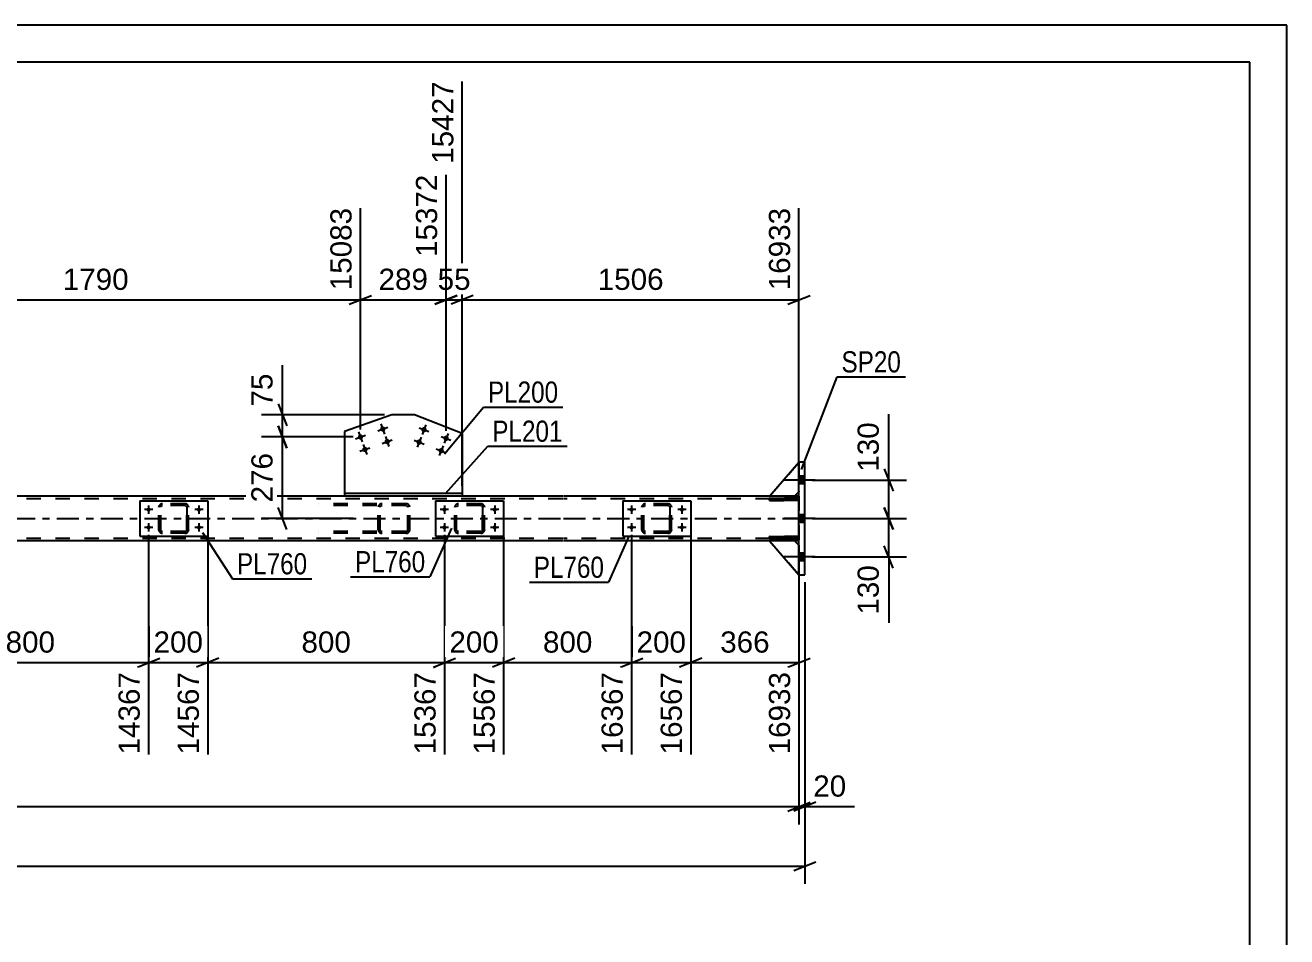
# Model space of a CAD drawing. Header units: millimetres. Extents: x -132 to 709, y -396 to 198.
# Drawn here: x 538.6 to 709.2, y 74.5 to 197.7 of the extents above; entities that cross this region are included whole.
import ezdxf

# ---------------------------------------------------------------- set-up
doc = ezdxf.new("R2010")
doc.units = ezdxf.units.MM
doc.linetypes.add('DXK_LINE_DOT2', pattern=[3.9198, 1.9599, -1.9599])
doc.linetypes.add('DXK_LINE_DOT3', pattern=[5.9187, 2.979, -0.9799, 0.9799, -0.9799])
doc.styles.add('Arial', font='arial.ttf', dxfattribs={"height": 0.2})
doc.styles.add('Arial Narrow', font='ARIALN.TTF', dxfattribs={"height": 0.2})

# ---------------------------------------------------------------- blocks, each defined once
blk = doc.blocks.new('Unknown-203774460-1113')
at = {"color": 5, "linetype": 'Continuous'}
for p, q in [((709.17, 197.74), (-131.83, 197.74)), ((709.17, -396.26), (709.17, 197.74)), ((704.17, 192.74), (-126.83, 192.74)), ((704.17, -391.26), (704.17, 192.74))]:
    blk.add_line(p, q, dxfattribs=at)
blk = doc.blocks.new('Part-203774460-2973 - 2967')
at = {"color": 2, "linetype": 'Continuous'}
for p, q in [((639.22, 128.29), (639.22, 128.61)), ((639.22, 128.61), (643.22, 128.61)), ((643.22, 128.29), (639.22, 128.29)), ((643.22, 128.61), (643.22, 128.29))]:
    blk.add_line(p, q, dxfattribs=at)
at = {"color": 7, "linetype": 'DXK_LINE_DOT2'}
blk.add_line((642.62, 128.29), (642.62, 128.61), dxfattribs=at)
blk = doc.blocks.new('Part-203774460-2969 - 2967')
at = {"color": 2, "linetype": 'Continuous'}
for p, q in [((642.62, 128.05), (639.22, 128.05)), ((639.22, 128.05), (643.22, 123.45)), ((643.22, 127.45), (642.62, 128.05))]:
    blk.add_line(p, q, dxfattribs=at)
at = {"color": 7, "linetype": 'DXK_LINE_DOT2'}
blk.add_line((643.22, 127.45), (643.22, 123.45), dxfattribs=at)
blk = doc.blocks.new('Part-203774460-2970 - 2967')
at = {"color": 7, "linetype": 'DXK_LINE_DOT2'}
for p, q in [((642.62, 128.05), (639.22, 128.05)), ((639.22, 128.05), (643.22, 123.45)), ((643.22, 127.45), (642.62, 128.05)), ((643.22, 123.45), (643.22, 127.45))]:
    blk.add_line(p, q, dxfattribs=at)
blk = doc.blocks.new('Part-203774460-2971 - 2967')
at = {"color": 2, "linetype": 'Continuous'}
for p, q in [((639.22, 134.05), (643.22, 138.65)), ((642.62, 134.05), (639.22, 134.05)), ((643.22, 134.65), (642.62, 134.05))]:
    blk.add_line(p, q, dxfattribs=at)
at = {"color": 7, "linetype": 'DXK_LINE_DOT2'}
blk.add_line((643.22, 134.65), (643.22, 138.65), dxfattribs=at)
blk = doc.blocks.new('Part-203774460-2972 - 2967')
at = {"color": 7, "linetype": 'DXK_LINE_DOT2'}
for p, q in [((639.22, 134.05), (643.22, 138.65)), ((643.22, 138.65), (643.22, 134.65)), ((642.62, 134.05), (639.22, 134.05)), ((643.22, 134.65), (642.62, 134.05))]:
    blk.add_line(p, q, dxfattribs=at)
blk = doc.blocks.new('Part-203774460-2974 - 2967')
at = {"color": 2, "linetype": 'Continuous'}
for p, q in [((639.22, 133.49), (639.22, 133.81)), ((639.22, 133.81), (643.22, 133.81)), ((643.22, 133.49), (639.22, 133.49)), ((643.22, 133.81), (643.22, 133.49))]:
    blk.add_line(p, q, dxfattribs=at)
at = {"color": 7, "linetype": 'DXK_LINE_DOT2'}
blk.add_line((642.62, 133.49), (642.62, 133.81), dxfattribs=at)
blk = doc.blocks.new('Bolt-203774460-3126 - 2967')
at = {"linetype": 'Continuous'}
for points in [[(644.02, 135.73), (644.02, 136.77), (643.22, 136.77), (643.22, 135.73)], [(644.02, 135.73), (644.02, 136.77), (643.22, 136.77), (643.22, 135.73)], [(644.02, 135.73), (644.02, 136.77), (643.22, 136.77), (643.22, 135.73)], [(644.02, 130.53), (644.02, 131.57), (643.22, 131.57), (643.22, 130.53)], [(644.02, 130.53), (644.02, 131.57), (643.22, 131.57), (643.22, 130.53)], [(644.02, 125.33), (644.02, 126.37), (643.22, 126.37), (643.22, 125.33)], [(644.02, 125.33), (644.02, 126.37), (643.22, 126.37), (643.22, 125.33)], [(644.02, 125.33), (644.02, 126.37), (643.22, 126.37), (643.22, 125.33)]]:
    blk.add_hatch(color=1, dxfattribs=at).paths.add_polyline_path(points)
at = {"color": 1, "linetype": 'Continuous'}
for p, q in [((644.02, 136.77), (643.22, 136.77)), ((644.02, 136.77), (643.22, 136.77)), ((644.02, 136.77), (643.22, 136.77)), ((645.42, 136.25), (641.22, 136.25)), ((645.42, 136.25), (641.22, 136.25)), ((645.42, 136.25), (641.22, 136.25)), ((644.02, 135.73), (643.22, 135.73)), ((644.02, 135.73), (643.22, 135.73)), ((644.02, 135.73), (643.22, 135.73)), ((644.02, 131.57), (643.22, 131.57)), ((644.02, 131.57), (643.22, 131.57)), ((645.42, 131.05), (641.22, 131.05)), ((645.42, 131.05), (641.22, 131.05)), ((644.02, 130.53), (643.22, 130.53)), ((644.02, 130.53), (643.22, 130.53)), ((644.02, 126.37), (643.22, 126.37)), ((644.02, 126.37), (643.22, 126.37)), ((644.02, 126.37), (643.22, 126.37)), ((645.42, 125.85), (641.22, 125.85)), ((645.42, 125.85), (641.22, 125.85)), ((645.42, 125.85), (641.22, 125.85)), ((644.02, 125.33), (643.22, 125.33)), ((644.02, 125.33), (643.22, 125.33)), ((644.02, 125.33), (643.22, 125.33))]:
    blk.add_line(p, q, dxfattribs=at)
blk = doc.blocks.new('Part-203774460-2975 - 2967')
at = {"color": 7, "linetype": 'DXK_LINE_DOT2'}
for p, q in [((643.22, 128.61), (639.22, 128.61)), ((639.22, 128.61), (639.22, 128.29)), ((639.22, 128.29), (643.22, 128.29)), ((642.62, 128.29), (642.62, 128.61)), ((643.22, 128.29), (643.22, 128.61)), ((643.22, 128.61), (643.22, 128.29))]:
    blk.add_line(p, q, dxfattribs=at)
blk = doc.blocks.new('Part-203774460-2976 - 2967')
at = {"color": 7, "linetype": 'DXK_LINE_DOT2'}
for p, q in [((643.22, 133.81), (639.22, 133.81)), ((639.22, 133.81), (639.22, 133.49)), ((639.22, 133.49), (643.22, 133.49)), ((642.62, 133.49), (642.62, 133.81)), ((643.22, 133.49), (643.22, 133.81)), ((643.22, 133.81), (643.22, 133.49))]:
    blk.add_line(p, q, dxfattribs=at)
blk = doc.blocks.new('Part-203774460-3029 - 2967')
at = {"color": 2, "linetype": 'Continuous'}
for p, q in [((588.18, 145.07), (581.77, 142.8)), ((591.23, 145.07), (588.18, 145.07)), ((597.69, 142.54), (591.23, 145.07)), ((581.77, 142.8), (581.77, 134.45)), ((597.69, 142.54), (597.69, 134.45))]:
    blk.add_line(p, q, dxfattribs=at)
at = {"color": 7, "linetype": 'DXK_LINE_DOT2'}
blk.add_line((597.69, 134.45), (581.77, 134.45), dxfattribs=at)
blk = doc.blocks.new('Part-203774460-3195 - 2967')
at = {"color": 7, "linetype": 'DXK_LINE_DOT2'}
for p, q in [((596.99, 133.02), (597.17, 133.05)), ((597.17, 133.05), (596.99, 133.02)), ((600.21, 133.05), (597.17, 133.05)), ((600.21, 133.05), (600.39, 133.02)), ((600.39, 133.02), (600.21, 133.05)), ((596.69, 132.57), (596.73, 132.76)), ((596.73, 132.76), (596.69, 132.57)), ((596.69, 129.53), (596.69, 132.57)), ((596.69, 129.53), (596.69, 132.57)), ((596.93, 132.57), (596.95, 132.66)), ((596.93, 129.53), (596.93, 132.57)), ((596.93, 129.53), (596.93, 132.57)), ((596.95, 132.66), (597, 132.74)), ((597, 132.74), (597.08, 132.79)), ((597.08, 132.79), (597.17, 132.81)), ((600.21, 132.81), (597.17, 132.81)), ((600.21, 132.81), (600.3, 132.79)), ((600.3, 132.79), (600.38, 132.74)), ((600.38, 132.74), (600.43, 132.66)), ((600.43, 132.66), (600.45, 132.57)), ((600.45, 129.53), (600.45, 132.57)), ((600.45, 132.57), (600.45, 129.53)), ((600.65, 132.76), (600.69, 132.57)), ((600.69, 132.57), (600.65, 132.76)), ((600.69, 129.53), (600.69, 132.57)), ((600.69, 129.53), (600.69, 132.57)), ((596.73, 129.35), (596.69, 129.53)), ((596.69, 129.53), (596.73, 129.35)), ((596.95, 129.44), (596.93, 129.53)), ((597, 129.36), (596.95, 129.44)), ((597.17, 129.05), (596.99, 129.09)), ((596.99, 129.09), (597.17, 129.05)), ((597.08, 129.31), (597, 129.36)), ((597.17, 129.29), (597.08, 129.31)), ((600.21, 129.29), (597.17, 129.29)), ((600.21, 129.05), (597.17, 129.05)), ((600.3, 129.31), (600.21, 129.29)), ((600.39, 129.09), (600.21, 129.05)), ((600.21, 129.05), (600.39, 129.09)), ((600.38, 129.36), (600.3, 129.31)), ((600.43, 129.44), (600.38, 129.36)), ((600.45, 129.53), (600.43, 129.44)), ((600.69, 129.53), (600.65, 129.35)), ((600.65, 129.35), (600.69, 129.53))]:
    blk.add_line(p, q, dxfattribs=at)
at = {"color": 7, "linetype": 'DXK_LINE_DOT3'}
blk.add_line((598.69, 131.05), (598.69, 131.05), dxfattribs=at)
at = {"color": 7, "linetype": 'DXK_LINE_DOT2'}
for centre, start, end in [((597.17, 132.57), 112.5, 157.5), ((597.17, 132.57), 112.5, 157.5), ((600.21, 132.57), 22.5, 67.5), ((600.21, 132.57), 22.5, 67.5), ((597.17, 129.53), 202.5, 247.5), ((597.17, 129.53), 202.5, 247.5), ((600.21, 129.53), 292.5, 337.5), ((600.21, 129.53), 292.5, 337.5)]:
    blk.add_arc(centre, 0.48, start, end, dxfattribs=at)
blk = doc.blocks.new('Bolt-203774460-3140 - 2967')
at = {"linetype": 'Continuous'}
for points in [[(620.59, 131.97, -1), (620.59, 132.53, -1)], [(627.39, 131.97, -1), (627.39, 132.53, -1)], [(620.59, 129.57, -1), (620.59, 130.13, -1)], [(627.39, 129.57, -1), (627.39, 130.13, -1)]]:
    blk.add_hatch(color=1, dxfattribs=at).paths.add_polyline_path(points)
at = {"color": 1, "linetype": 'Continuous'}
for p, q in [((621.15, 132.25), (620.03, 132.25)), ((620.59, 132.81), (620.59, 131.69)), ((627.95, 132.25), (626.83, 132.25)), ((627.39, 132.81), (627.39, 131.69)), ((621.15, 129.85), (620.03, 129.85)), ((620.59, 130.41), (620.59, 129.29)), ((627.95, 129.85), (626.83, 129.85)), ((627.39, 130.41), (627.39, 129.29))]:
    blk.add_line(p, q, dxfattribs=at)
blk = doc.blocks.new('Bolt-203774460-3139 - 2967')
at = {"linetype": 'Continuous'}
for points in [[(592.39, 142.72), (592.33, 142.76), (592.27, 142.81), (592.22, 142.86), (592.19, 142.93), (592.17, 143), (592.16, 143.08), (592.18, 143.15), (592.2, 143.22), (592.25, 143.29), (592.3, 143.34), (592.36, 143.38), (592.43, 143.41), (592.51, 143.42), (592.58, 143.41), (592.66, 143.39), (592.72, 143.36), (592.78, 143.31), (592.83, 143.25), (592.86, 143.19), (592.88, 143.11), (592.88, 143.04), (592.87, 142.96), (592.84, 142.89), (592.8, 142.83), (592.75, 142.78), (592.69, 142.74), (592.62, 142.71), (592.54, 142.7), (592.47, 142.7)], [(591.74, 141.05), (591.67, 141.08), (591.61, 141.13), (591.57, 141.19), (591.53, 141.26), (591.51, 141.33), (591.51, 141.4), (591.52, 141.48), (591.55, 141.55), (591.59, 141.61), (591.64, 141.66), (591.71, 141.7), (591.78, 141.73), (591.85, 141.74), (591.93, 141.74), (592, 141.72), (592.07, 141.68), (592.12, 141.64), (592.17, 141.58), (592.21, 141.51), (592.22, 141.44), (592.23, 141.36), (592.22, 141.29), (592.19, 141.22), (592.15, 141.15), (592.09, 141.1), (592.03, 141.06), (591.96, 141.03), (591.88, 141.02), (591.81, 141.03)], [(595.37, 141.56), (595.31, 141.59), (595.25, 141.64), (595.2, 141.7), (595.17, 141.77), (595.15, 141.84), (595.14, 141.91), (595.16, 141.99), (595.18, 142.06), (595.23, 142.12), (595.28, 142.17), (595.34, 142.21), (595.41, 142.24), (595.49, 142.25), (595.56, 142.25), (595.64, 142.23), (595.7, 142.19), (595.76, 142.14), (595.81, 142.09), (595.84, 142.02), (595.86, 141.95), (595.86, 141.87), (595.85, 141.8), (595.82, 141.73), (595.78, 141.66), (595.73, 141.61), (595.67, 141.57), (595.6, 141.54), (595.52, 141.53), (595.45, 141.54)], [(594.72, 139.88), (594.65, 139.92), (594.59, 139.96), (594.54, 140.02), (594.51, 140.09), (594.49, 140.16), (594.49, 140.24), (594.5, 140.31), (594.53, 140.38), (594.57, 140.44), (594.62, 140.5), (594.69, 140.54), (594.76, 140.56), (594.83, 140.58), (594.91, 140.57), (594.98, 140.55), (595.05, 140.52), (595.1, 140.47), (595.15, 140.41), (595.19, 140.34), (595.2, 140.27), (595.21, 140.19), (595.2, 140.12), (595.17, 140.05), (595.13, 139.99), (595.07, 139.93), (595.01, 139.89), (594.94, 139.87), (594.86, 139.86), (594.79, 139.86)]]:
    blk.add_hatch(color=1, dxfattribs=at).paths.add_polyline_path(points)
at = {"color": 1, "linetype": 'Continuous'}
for p, q in [((591.85, 143.32), (593.19, 142.8)), ((592.79, 143.73), (592.26, 142.39)), ((591.2, 141.64), (592.54, 141.12)), ((592.13, 142.05), (591.61, 140.71)), ((594.83, 142.15), (596.17, 141.63)), ((595.77, 142.56), (595.24, 141.22)), ((594.18, 140.48), (595.52, 139.95)), ((595.11, 140.89), (594.59, 139.55))]:
    blk.add_line(p, q, dxfattribs=at)
blk = doc.blocks.new('Part-203774460-3110 - 2967')
at = {"color": 7, "linetype": 'DXK_LINE_DOT2'}
for p, q in [((611.29, 133.73), (-19.38, 133.73)), ((597.69, 134.05), (581.77, 134.05)), ((643.22, 133.73), (611.39, 133.73)), ((642.62, 134.05), (639.22, 134.05)), ((643.22, 134.05), (643.22, 128.05)), ((611.29, 128.37), (-19.38, 128.37)), ((643.22, 128.37), (611.39, 128.37)), ((642.62, 128.05), (639.22, 128.05))]:
    blk.add_line(p, q, dxfattribs=at)
at = {"color": 2, "linetype": 'Continuous'}
for p, q in [((581.77, 134.05), (512.34, 134.05)), ((611.29, 134.05), (597.69, 134.05)), ((639.22, 134.05), (611.39, 134.05)), ((643.22, 134.05), (642.62, 134.05)), ((611.29, 128.05), (-15.38, 128.05)), ((639.22, 128.05), (611.39, 128.05)), ((643.22, 128.05), (642.62, 128.05))]:
    blk.add_line(p, q, dxfattribs=at)
at = {"color": 7, "linetype": 'DXK_LINE_DOT3'}
for p, q in [((-19.38, 131.05), (611.29, 131.05)), ((611.39, 131.05), (643.22, 131.05))]:
    blk.add_line(p, q, dxfattribs=at)
blk = doc.blocks.new('Bolt-203774460-3141 - 2967')
at = {"linetype": 'Continuous'}
for points in [[(587.29, 143.27, -1), (586.61, 143.03, -1)], [(584.27, 142.2, -1), (583.6, 141.96, -1)], [(587.89, 141.57, -1), (587.21, 141.33, -1)], [(584.88, 140.5, -1), (584.2, 140.26, -1)]]:
    blk.add_hatch(color=1, dxfattribs=at).paths.add_polyline_path(points)
at = {"color": 1, "linetype": 'Continuous'}
for p, q in [((586.27, 142.91), (587.63, 143.39)), ((586.71, 143.83), (587.19, 142.47)), ((583.26, 141.84), (584.61, 142.32)), ((583.69, 142.76), (584.18, 141.4)), ((586.87, 141.21), (588.23, 141.69)), ((587.31, 142.13), (587.79, 140.77)), ((583.86, 140.14), (585.22, 140.62)), ((584.3, 141.06), (584.78, 139.7))]:
    blk.add_line(p, q, dxfattribs=at)
blk = doc.blocks.new('Bolt-203774460-3142 - 2967')
at = {"linetype": 'Continuous'}
for points in [[(595.29, 131.97, -1), (595.29, 132.53, -1)], [(602.09, 131.97, -1), (602.09, 132.53, -1)], [(595.29, 129.57, -1), (595.29, 130.13, -1)], [(602.09, 129.57, -1), (602.09, 130.13, -1)]]:
    blk.add_hatch(color=1, dxfattribs=at).paths.add_polyline_path(points)
at = {"color": 1, "linetype": 'Continuous'}
for p, q in [((595.85, 132.25), (594.73, 132.25)), ((595.29, 132.81), (595.29, 131.69)), ((602.65, 132.25), (601.53, 132.25)), ((602.09, 132.81), (602.09, 131.69)), ((595.85, 129.85), (594.73, 129.85)), ((595.29, 130.41), (595.29, 129.29)), ((602.65, 129.85), (601.53, 129.85)), ((602.09, 130.41), (602.09, 129.29))]:
    blk.add_line(p, q, dxfattribs=at)
blk = doc.blocks.new('Bolt-203774460-3144 - 2967')
at = {"linetype": 'Continuous'}
for points in [[(555.29, 131.97, -1), (555.29, 132.53, -1)], [(562.09, 131.97, -1), (562.09, 132.53, -1)], [(555.29, 129.57, -1), (555.29, 130.13, -1)], [(562.09, 129.57, -1), (562.09, 130.13, -1)]]:
    blk.add_hatch(color=1, dxfattribs=at).paths.add_polyline_path(points)
at = {"color": 1, "linetype": 'Continuous'}
for p, q in [((555.85, 132.25), (554.73, 132.25)), ((555.29, 132.81), (555.29, 131.69)), ((562.65, 132.25), (561.53, 132.25)), ((562.09, 132.81), (562.09, 131.69)), ((555.85, 129.85), (554.73, 129.85)), ((555.29, 130.41), (555.29, 129.29)), ((562.65, 129.85), (561.53, 129.85)), ((562.09, 130.41), (562.09, 129.29))]:
    blk.add_line(p, q, dxfattribs=at)
blk = doc.blocks.new('Part-203774460-3182 - 2967')
at = {"color": 2, "linetype": 'Continuous'}
for p, q in [((619.39, 133.45), (619.39, 128.65)), ((619.39, 133.45), (628.59, 133.45)), ((628.59, 133.45), (628.59, 128.65)), ((619.39, 128.65), (628.59, 128.65))]:
    blk.add_line(p, q, dxfattribs=at)
blk = doc.blocks.new('Part-203774460-3189 - 2967')
at = {"color": 7, "linetype": 'DXK_LINE_DOT2'}
for p, q in [((622.29, 133.02), (622.47, 133.05)), ((622.47, 133.05), (622.29, 133.02)), ((625.51, 133.05), (622.47, 133.05)), ((625.51, 133.05), (625.69, 133.02)), ((625.69, 133.02), (625.51, 133.05)), ((621.99, 132.57), (622.03, 132.76)), ((622.03, 132.76), (621.99, 132.57)), ((621.99, 129.53), (621.99, 132.57)), ((621.99, 129.53), (621.99, 132.57)), ((622.23, 132.57), (622.25, 132.66)), ((622.23, 129.53), (622.23, 132.57)), ((622.23, 129.53), (622.23, 132.57)), ((622.25, 132.66), (622.3, 132.74)), ((622.3, 132.74), (622.38, 132.79)), ((622.38, 132.79), (622.47, 132.81)), ((625.51, 132.81), (622.47, 132.81)), ((625.51, 132.81), (625.6, 132.79)), ((625.6, 132.79), (625.68, 132.74)), ((625.68, 132.74), (625.73, 132.66)), ((625.73, 132.66), (625.75, 132.57)), ((625.75, 129.53), (625.75, 132.57)), ((625.75, 132.57), (625.75, 129.53)), ((625.95, 132.76), (625.99, 132.57)), ((625.99, 132.57), (625.95, 132.76)), ((625.99, 129.53), (625.99, 132.57)), ((625.99, 129.53), (625.99, 132.57)), ((622.03, 129.35), (621.99, 129.53)), ((621.99, 129.53), (622.03, 129.35)), ((622.25, 129.44), (622.23, 129.53)), ((622.3, 129.36), (622.25, 129.44)), ((622.47, 129.05), (622.29, 129.09)), ((622.29, 129.09), (622.47, 129.05)), ((622.38, 129.31), (622.3, 129.36)), ((622.47, 129.29), (622.38, 129.31)), ((625.51, 129.29), (622.47, 129.29)), ((625.51, 129.05), (622.47, 129.05)), ((625.6, 129.31), (625.51, 129.29)), ((625.69, 129.09), (625.51, 129.05)), ((625.51, 129.05), (625.69, 129.09)), ((625.68, 129.36), (625.6, 129.31)), ((625.73, 129.44), (625.68, 129.36)), ((625.75, 129.53), (625.73, 129.44)), ((625.99, 129.53), (625.95, 129.35)), ((625.95, 129.35), (625.99, 129.53))]:
    blk.add_line(p, q, dxfattribs=at)
at = {"color": 7, "linetype": 'DXK_LINE_DOT3'}
blk.add_line((623.99, 131.05), (623.99, 131.05), dxfattribs=at)
at = {"color": 7, "linetype": 'DXK_LINE_DOT2'}
for centre, start, end in [((622.47, 132.57), 112.5, 157.5), ((622.47, 132.57), 112.5, 157.5), ((625.51, 132.57), 22.5, 67.5), ((625.51, 132.57), 22.5, 67.5), ((622.47, 129.53), 202.5, 247.5), ((622.47, 129.53), 202.5, 247.5), ((625.51, 129.53), 292.5, 337.5), ((625.51, 129.53), 292.5, 337.5)]:
    blk.add_arc(centre, 0.48, start, end, dxfattribs=at)
blk = doc.blocks.new('Part-203774460-3194 - 2967')
at = {"color": 2, "linetype": 'Continuous'}
for p, q in [((594.09, 133.45), (594.09, 128.65)), ((594.09, 133.45), (603.29, 133.45)), ((603.29, 133.45), (603.29, 128.65)), ((594.09, 128.65), (603.29, 128.65))]:
    blk.add_line(p, q, dxfattribs=at)
blk = doc.blocks.new('Part-203774460-3200 - 2967')
at = {"color": 2, "linetype": 'Continuous'}
for p, q in [((554.09, 133.45), (554.09, 128.65)), ((554.09, 133.45), (563.29, 133.45)), ((563.29, 133.45), (563.29, 128.65)), ((554.09, 128.65), (563.29, 128.65))]:
    blk.add_line(p, q, dxfattribs=at)
blk = doc.blocks.new('Part-203774460-3201 - 2967')
at = {"color": 7, "linetype": 'DXK_LINE_DOT2'}
for p, q in [((556.99, 133.02), (557.17, 133.05)), ((557.17, 133.05), (556.99, 133.02)), ((560.21, 133.05), (557.17, 133.05)), ((560.21, 133.05), (560.4, 133.02)), ((560.4, 133.02), (560.21, 133.05)), ((556.69, 132.57), (556.73, 132.76)), ((556.73, 132.76), (556.69, 132.57)), ((556.69, 129.53), (556.69, 132.57)), ((556.69, 129.53), (556.69, 132.57)), ((556.93, 132.57), (556.95, 132.66)), ((556.93, 129.53), (556.93, 132.57)), ((556.93, 129.53), (556.93, 132.57)), ((556.95, 132.66), (557, 132.74)), ((557, 132.74), (557.08, 132.79)), ((557.08, 132.79), (557.17, 132.81)), ((560.21, 132.81), (557.17, 132.81)), ((560.21, 132.81), (560.3, 132.79)), ((560.3, 132.79), (560.38, 132.74)), ((560.38, 132.74), (560.43, 132.66)), ((560.43, 132.66), (560.45, 132.57)), ((560.45, 129.53), (560.45, 132.57)), ((560.45, 132.57), (560.45, 129.53)), ((560.66, 132.76), (560.69, 132.57)), ((560.69, 132.57), (560.66, 132.76)), ((560.69, 129.53), (560.69, 132.57)), ((560.69, 129.53), (560.69, 132.57)), ((556.73, 129.35), (556.69, 129.53)), ((556.69, 129.53), (556.73, 129.35)), ((556.95, 129.44), (556.93, 129.53)), ((557, 129.36), (556.95, 129.44)), ((557.17, 129.05), (556.99, 129.09)), ((556.99, 129.09), (557.17, 129.05)), ((557.08, 129.31), (557, 129.36)), ((557.17, 129.29), (557.08, 129.31)), ((560.21, 129.29), (557.17, 129.29)), ((560.21, 129.05), (557.17, 129.05)), ((560.3, 129.31), (560.21, 129.29)), ((560.4, 129.09), (560.21, 129.05)), ((560.21, 129.05), (560.4, 129.09)), ((560.38, 129.36), (560.3, 129.31)), ((560.43, 129.44), (560.38, 129.36)), ((560.45, 129.53), (560.43, 129.44)), ((560.69, 129.53), (560.66, 129.35)), ((560.66, 129.35), (560.69, 129.53))]:
    blk.add_line(p, q, dxfattribs=at)
at = {"color": 7, "linetype": 'DXK_LINE_DOT3'}
blk.add_line((558.69, 131.05), (558.69, 131.05), dxfattribs=at)
at = {"color": 7, "linetype": 'DXK_LINE_DOT2'}
for centre, start, end in [((557.17, 132.57), 112.5, 157.5), ((557.17, 132.57), 112.5, 157.5), ((560.21, 132.57), 22.5, 67.5), ((560.21, 132.57), 22.5, 67.5), ((557.17, 129.53), 202.5, 247.5), ((557.17, 129.53), 202.5, 247.5), ((560.21, 129.53), 292.5, 337.5), ((560.21, 129.53), 292.5, 337.5)]:
    blk.add_arc(centre, 0.48, start, end, dxfattribs=at)
blk = doc.blocks.new('Part-203774460-3240 - 2967')
at = {"color": 2, "linetype": 'Continuous'}
for p, q in [((597.69, 134.45), (581.77, 134.45)), ((581.77, 134.45), (581.77, 134.05)), ((597.69, 134.05), (581.77, 134.05)), ((597.69, 134.45), (597.69, 134.05))]:
    blk.add_line(p, q, dxfattribs=at)
blk = doc.blocks.new('Part-203774460-3292 - 2967')
at = {"color": 2, "linetype": 'Continuous'}
for p, q in [((644.02, 138.65), (643.22, 138.65)), ((643.22, 123.45), (643.22, 138.65)), ((644.02, 123.45), (644.02, 138.65)), ((643.22, 123.45), (644.02, 123.45))]:
    blk.add_line(p, q, dxfattribs=at)
at = {"color": 7, "linetype": 'DXK_LINE_DOT2'}
for p, q in [((643.22, 123.45), (643.22, 138.65)), ((644.02, 123.45), (644.02, 138.65))]:
    blk.add_line(p, q, dxfattribs=at)
blk = doc.blocks.new('Part-203774460-3308 - 2967')
at = {"color": 7, "linetype": 'DXK_LINE_DOT2'}
for p, q in [((590.08, 133.05), (578.3, 133.05)), ((586.85, 133.05), (586.65, 133.02)), ((590.28, 133.02), (590.08, 133.05)), ((590.08, 132.81), (578.3, 132.81)), ((586.37, 132.76), (586.33, 132.57)), ((586.33, 129.53), (586.33, 132.57)), ((586.59, 132.57), (586.61, 132.66)), ((586.59, 129.53), (586.59, 132.57)), ((586.61, 132.66), (586.66, 132.74)), ((586.66, 132.74), (586.75, 132.79)), ((586.75, 132.79), (586.85, 132.81)), ((590.08, 132.81), (590.18, 132.79)), ((590.18, 132.79), (590.26, 132.74)), ((590.26, 132.74), (590.32, 132.66)), ((590.32, 132.66), (590.34, 132.57)), ((590.34, 129.53), (590.34, 132.57)), ((590.59, 132.57), (590.55, 132.76)), ((590.59, 129.53), (590.59, 132.57)), ((590.08, 129.29), (578.3, 129.29)), ((590.08, 129.05), (578.3, 129.05)), ((586.33, 129.53), (586.37, 129.35)), ((586.61, 129.44), (586.59, 129.53)), ((586.66, 129.36), (586.61, 129.44)), ((586.65, 129.09), (586.85, 129.05)), ((586.75, 129.31), (586.66, 129.36)), ((586.85, 129.29), (586.75, 129.31)), ((590.18, 129.31), (590.08, 129.29)), ((590.08, 129.05), (590.28, 129.09)), ((590.26, 129.36), (590.18, 129.31)), ((590.32, 129.44), (590.26, 129.36)), ((590.34, 129.53), (590.32, 129.44)), ((590.55, 129.35), (590.59, 129.53))]:
    blk.add_line(p, q, dxfattribs=at)
for centre, start, end in [((586.83, 132.55), 110.7583, 155.68), ((590.1, 132.55), 24.32, 69.2417), ((586.83, 129.55), 204.32, 249.2417), ((590.1, 129.55), 290.7583, 335.68)]:
    blk.add_arc(centre, 0.496, start, end, dxfattribs=at)
blk = doc.blocks.new('StraightDimension-203774460-3710 - 2967')
at = {"color": 7, "linetype": 'Continuous'}
for p, q in [((644.02, 122.45), (644.02, 81.65)), ((-20.18, 84.05), (644.02, 84.05)), ((642.52, 83.45), (645.52, 84.65))]:
    blk.add_line(p, q, dxfattribs=at)
blk = doc.blocks.new('StraightDimension-203774460-23323 - 2967')
at = {"color": 7, "linetype": 'Continuous'}
for p, q in [((587.18, 145.07), (570.55, 145.07)), ((572.8, 146.57), (574, 143.57)), ((573.4, 142.08), (573.4, 145.07)), ((574, 140.58), (572.8, 143.58)), ((582.93, 142.08), (570.55, 142.08))]:
    blk.add_line(p, q, dxfattribs=at)
at = {"color": 0}
blk.add_wipeout([(572.65, 151.24), (568.45, 151.24), (568.45, 145.59), (572.65, 145.59)], dxfattribs=at)
at = {"color": 7, "linetype": 'Continuous'}
blk.add_line((573.4, 145.07), (573.4, 151.77), dxfattribs=at)
blk.add_line((573.4, 145.07), (573.4, 151.77), dxfattribs=at)
at = {"color": 3, "style": 'Arial'}
blk.add_text('75', height=2.865, rotation=90.0002, dxfattribs=at).set_placement((572.05, 146.19))
blk = doc.blocks.new('StraightDimension-203774460-22941 - 2967')
at = {"color": 7, "linetype": 'Continuous'}
for p, q in [((512.34, 135.45), (512.34, 190.13)), ((583.93, 143.08), (583.93, 173.03)), ((513.84, 161.21), (510.84, 160.01)), ((512.34, 160.61), (583.93, 160.61)), ((582.43, 160.01), (585.43, 161.21))]:
    blk.add_line(p, q, dxfattribs=at)
at = {"color": 0, "linetype": 'Continuous'}
blk.add_wipeout([(583.33, 173.63), (579.13, 173.63), (579.13, 161.31), (583.33, 161.31)], dxfattribs=at)
at = {"color": 0}
blk.add_wipeout([(553.18, 161.36), (553.18, 165.56), (543.09, 165.56), (543.09, 161.36)], dxfattribs=at)
at = {"color": 3, "linetype": 'Continuous', "style": 'Arial'}
blk.add_text('15083', height=2.865, rotation=90.0002, dxfattribs=at).set_placement((582.73, 161.91))
at = {"color": 3, "style": 'Arial'}
blk.add_text('1790', height=2.865, dxfattribs=at).set_placement((543.69, 161.96))
blk = doc.blocks.new('StraightDimension-203774460-4392 - 2967')
at = {"color": 7, "linetype": 'Continuous'}
for p, q in [((654.76, 132.55), (655.96, 129.55)), ((645.02, 131.05), (657.76, 131.05)), ((655.36, 125.85), (655.36, 131.05)), ((655.96, 124.35), (654.76, 127.35)), ((645.02, 125.85), (657.76, 125.85))]:
    blk.add_line(p, q, dxfattribs=at)
at = {"color": 0}
blk.add_wipeout([(654.61, 125.33), (650.41, 125.33), (650.41, 117.46), (654.61, 117.46)], dxfattribs=at)
at = {"color": 7, "linetype": 'Continuous'}
blk.add_line((655.36, 125.85), (655.36, 116.93), dxfattribs=at)
blk.add_line((655.36, 125.85), (655.36, 116.93), dxfattribs=at)
at = {"color": 3, "style": 'Arial'}
blk.add_text('130', height=2.865, rotation=90.0002, dxfattribs=at).set_placement((654.01, 118.06))
blk = doc.blocks.new('StraightDimension-203774460-22625 - 2967')
at = {"color": 7, "linetype": 'Continuous'}
for p, q in [((620.59, 128.85), (620.59, 99.16)), ((628.59, 128.85), (628.59, 99.16)), ((619.09, 110.97), (622.09, 112.17)), ((620.59, 111.57), (628.59, 111.57)), ((630.09, 112.17), (627.09, 110.97))]:
    blk.add_line(p, q, dxfattribs=at)
at = {"color": 0}
blk.add_wipeout([(628.53, 112.32), (628.53, 116.52), (620.66, 116.52), (620.66, 112.32)], dxfattribs=at)
at = {"color": 0, "linetype": 'Continuous'}
blk.add_wipeout([(627.99, 110.87), (623.79, 110.87), (623.79, 98.56), (627.99, 98.56)], dxfattribs=at)
at = {"color": 3, "style": 'Arial'}
blk.add_text('200', height=2.865, dxfattribs=at).set_placement((621.26, 112.92))
at = {"color": 3, "linetype": 'Continuous', "style": 'Arial'}
blk.add_text('16567', height=2.865, rotation=90.0002, dxfattribs=at).set_placement((627.39, 99.16))
blk = doc.blocks.new('StraightDimension-203774460-22626 - 2967')
at = {"color": 7, "linetype": 'Continuous'}
for p, q in [((603.29, 128.85), (603.29, 99.16)), ((620.59, 128.85), (620.59, 99.16)), ((604.79, 112.17), (601.79, 110.97)), ((603.29, 111.57), (620.59, 111.57)), ((619.09, 110.97), (622.09, 112.17))]:
    blk.add_line(p, q, dxfattribs=at)
at = {"color": 0}
blk.add_wipeout([(615.88, 112.32), (615.88, 116.52), (608.01, 116.52), (608.01, 112.32)], dxfattribs=at)
at = {"color": 0, "linetype": 'Continuous'}
blk.add_wipeout([(619.99, 110.87), (615.79, 110.87), (615.79, 98.56), (619.99, 98.56)], dxfattribs=at)
at = {"color": 3, "style": 'Arial'}
blk.add_text('800', height=2.865, dxfattribs=at).set_placement((608.61, 112.92))
at = {"color": 3, "linetype": 'Continuous', "style": 'Arial'}
blk.add_text('16367', height=2.865, rotation=90.0002, dxfattribs=at).set_placement((619.39, 99.16))
blk = doc.blocks.new('StraightDimension-203774460-22628 - 2967')
at = {"color": 7, "linetype": 'Continuous'}
for p, q in [((563.29, 129.4), (563.29, 99.16)), ((595.29, 128.85), (595.29, 99.16)), ((564.79, 112.17), (561.79, 110.97)), ((563.29, 111.57), (595.29, 111.57)), ((593.79, 110.97), (596.79, 112.17))]:
    blk.add_line(p, q, dxfattribs=at)
at = {"color": 0}
blk.add_wipeout([(583.23, 112.32), (583.23, 116.52), (575.36, 116.52), (575.36, 112.32)], dxfattribs=at)
at = {"color": 0, "linetype": 'Continuous'}
blk.add_wipeout([(594.69, 110.87), (590.49, 110.87), (590.49, 98.56), (594.69, 98.56)], dxfattribs=at)
at = {"color": 3, "style": 'Arial'}
blk.add_text('800', height=2.865, dxfattribs=at).set_placement((575.96, 112.92))
at = {"color": 3, "linetype": 'Continuous', "style": 'Arial'}
blk.add_text('15367', height=2.865, rotation=90.0002, dxfattribs=at).set_placement((594.09, 99.16))
blk = doc.blocks.new('StraightDimension-203774460-4337 - 2967')
at = {"color": 7, "linetype": 'Continuous'}
for p, q in [((643.22, 127.05), (643.22, 89.7)), ((644.02, 122.45), (644.02, 89.7)), ((641.72, 91.5), (644.72, 92.7)), ((645.52, 92.7), (642.52, 91.5)), ((643.22, 92.1), (644.02, 92.1))]:
    blk.add_line(p, q, dxfattribs=at)
at = {"color": 0}
blk.add_wipeout([(650.2, 92.85), (650.2, 97.05), (644.55, 97.05), (644.55, 92.85)], dxfattribs=at)
at = {"color": 7, "linetype": 'Continuous'}
blk.add_line((644.02, 92.1), (650.72, 92.1), dxfattribs=at)
blk.add_line((644.02, 92.1), (650.72, 92.1), dxfattribs=at)
at = {"color": 3, "style": 'Arial'}
blk.add_text('20', height=2.865, dxfattribs=at).set_placement((645.15, 93.45))
blk = doc.blocks.new('StraightDimension-203774460-4353 - 2967')
at = {"color": 7, "linetype": 'Continuous'}
for p, q in [((643.22, 127.05), (643.22, 89.7)), ((-19.38, 92.1), (643.22, 92.1)), ((641.72, 91.5), (644.72, 92.7))]:
    blk.add_line(p, q, dxfattribs=at)
blk = doc.blocks.new('StraightDimension-203774460-4400 - 2967')
at = {"color": 7, "linetype": 'Continuous'}
for p, q in [((654.76, 137.75), (655.96, 134.75)), ((645.02, 136.25), (657.76, 136.25)), ((655.36, 131.05), (655.36, 136.25)), ((655.96, 129.55), (654.76, 132.55)), ((645.02, 131.05), (657.76, 131.05))]:
    blk.add_line(p, q, dxfattribs=at)
at = {"color": 0}
blk.add_wipeout([(654.61, 144.65), (650.41, 144.65), (650.41, 136.78), (654.61, 136.78)], dxfattribs=at)
at = {"color": 7, "linetype": 'Continuous'}
blk.add_line((655.36, 136.25), (655.36, 145.17), dxfattribs=at)
blk.add_line((655.36, 136.25), (655.36, 145.17), dxfattribs=at)
at = {"color": 3, "style": 'Arial'}
blk.add_text('130', height=2.865, rotation=90.0002, dxfattribs=at).set_placement((654.01, 137.38))
blk = doc.blocks.new('StraightDimension-203774460-22624 - 2967')
at = {"color": 7, "linetype": 'Continuous'}
for p, q in [((628.59, 128.85), (628.59, 99.16)), ((643.22, 127.05), (643.22, 99.16)), ((630.09, 112.17), (627.09, 110.97)), ((628.59, 111.57), (643.22, 111.57)), ((641.72, 110.97), (644.72, 112.17))]:
    blk.add_line(p, q, dxfattribs=at)
at = {"color": 0}
blk.add_wipeout([(639.84, 112.32), (639.84, 116.52), (631.97, 116.52), (631.97, 112.32)], dxfattribs=at)
at = {"color": 0, "linetype": 'Continuous'}
blk.add_wipeout([(642.62, 110.87), (638.42, 110.87), (638.42, 98.56), (642.62, 98.56)], dxfattribs=at)
at = {"color": 3, "style": 'Arial'}
blk.add_text('366', height=2.865, dxfattribs=at).set_placement((632.57, 112.92))
at = {"color": 3, "linetype": 'Continuous', "style": 'Arial'}
blk.add_text('16933', height=2.865, rotation=90.0002, dxfattribs=at).set_placement((642.02, 99.16))
blk = doc.blocks.new('StraightDimension-203774460-22627 - 2967')
at = {"color": 7, "linetype": 'Continuous'}
for p, q in [((595.29, 128.85), (595.29, 99.16)), ((603.29, 128.85), (603.29, 99.16)), ((593.79, 110.97), (596.79, 112.17)), ((595.29, 111.57), (603.29, 111.57)), ((604.79, 112.17), (601.79, 110.97))]:
    blk.add_line(p, q, dxfattribs=at)
at = {"color": 0}
blk.add_wipeout([(603.23, 112.32), (603.23, 116.52), (595.36, 116.52), (595.36, 112.32)], dxfattribs=at)
at = {"color": 0, "linetype": 'Continuous'}
blk.add_wipeout([(602.69, 110.87), (598.49, 110.87), (598.49, 98.56), (602.69, 98.56)], dxfattribs=at)
at = {"color": 3, "style": 'Arial'}
blk.add_text('200', height=2.865, dxfattribs=at).set_placement((595.96, 112.92))
at = {"color": 3, "linetype": 'Continuous', "style": 'Arial'}
blk.add_text('15567', height=2.865, rotation=90.0002, dxfattribs=at).set_placement((602.09, 99.16))
blk = doc.blocks.new('StraightDimension-203774460-22629 - 2967')
at = {"color": 7, "linetype": 'Continuous'}
for p, q in [((555.29, 128.85), (555.29, 99.16)), ((563.29, 129.4), (563.29, 99.16)), ((553.79, 110.97), (556.79, 112.17)), ((555.29, 111.57), (563.29, 111.57)), ((564.79, 112.17), (561.79, 110.97))]:
    blk.add_line(p, q, dxfattribs=at)
at = {"color": 0}
blk.add_wipeout([(563.23, 112.32), (563.23, 116.52), (555.36, 116.52), (555.36, 112.32)], dxfattribs=at)
at = {"color": 0, "linetype": 'Continuous'}
blk.add_wipeout([(562.69, 110.87), (558.49, 110.87), (558.49, 98.56), (562.69, 98.56)], dxfattribs=at)
at = {"color": 3, "style": 'Arial'}
blk.add_text('200', height=2.865, dxfattribs=at).set_placement((555.96, 112.92))
at = {"color": 3, "linetype": 'Continuous', "style": 'Arial'}
blk.add_text('14567', height=2.865, rotation=90.0002, dxfattribs=at).set_placement((562.09, 99.16))
blk = doc.blocks.new('StraightDimension-203774460-22630 - 2967')
at = {"color": 7, "linetype": 'Continuous'}
for p, q in [((523.29, 128.85), (523.29, 99.16)), ((555.29, 128.85), (555.29, 99.16)), ((524.79, 112.17), (521.79, 110.97)), ((523.29, 111.57), (555.29, 111.57)), ((553.79, 110.97), (556.79, 112.17))]:
    blk.add_line(p, q, dxfattribs=at)
at = {"color": 0}
blk.add_wipeout([(543.23, 112.32), (543.23, 116.52), (535.36, 116.52), (535.36, 112.32)], dxfattribs=at)
at = {"color": 0, "linetype": 'Continuous'}
blk.add_wipeout([(554.69, 110.87), (550.49, 110.87), (550.49, 98.56), (554.69, 98.56)], dxfattribs=at)
at = {"color": 3, "style": 'Arial'}
blk.add_text('800', height=2.865, dxfattribs=at).set_placement((535.96, 112.92))
at = {"color": 3, "linetype": 'Continuous', "style": 'Arial'}
blk.add_text('14367', height=2.865, rotation=90.0002, dxfattribs=at).set_placement((554.09, 99.16))
blk = doc.blocks.new('StraightDimension-203774460-22938 - 2967')
at = {"color": 7, "linetype": 'Continuous'}
for p, q in [((597.69, 135.45), (597.69, 190.13)), ((643.22, 135.05), (643.22, 173.03)), ((599.19, 161.21), (596.19, 160.01)), ((597.69, 160.61), (643.22, 160.61)), ((641.72, 160.01), (644.72, 161.21))]:
    blk.add_line(p, q, dxfattribs=at)
at = {"color": 0, "linetype": 'Continuous'}
blk.add_wipeout([(642.62, 173.63), (638.42, 173.63), (638.42, 161.31), (642.62, 161.31)], dxfattribs=at)
at = {"color": 0}
blk.add_wipeout([(625.5, 161.36), (625.5, 165.56), (615.41, 165.56), (615.41, 161.36)], dxfattribs=at)
at = {"color": 3, "linetype": 'Continuous', "style": 'Arial'}
blk.add_text('16933', height=2.865, rotation=90.0002, dxfattribs=at).set_placement((642.02, 161.91))
at = {"color": 3, "style": 'Arial'}
blk.add_text('1506', height=2.865, dxfattribs=at).set_placement((616.01, 161.96))
blk = doc.blocks.new('StraightDimension-203774460-22939 - 2967')
at = {"color": 7, "linetype": 'Continuous'}
for p, q in [((597.69, 135.45), (597.69, 190.13)), ((595.5, 142.89), (595.5, 177.53)), ((594, 160.01), (597, 161.21)), ((595.5, 160.61), (597.69, 160.61)), ((599.19, 161.21), (596.19, 160.01))]:
    blk.add_line(p, q, dxfattribs=at)
at = {"color": 0, "linetype": 'Continuous'}
blk.add_wipeout([(597.09, 190.73), (592.89, 190.73), (592.89, 178.41), (597.09, 178.41)], dxfattribs=at)
at = {"color": 0}
blk.add_wipeout([(599.42, 161.36), (599.42, 165.56), (593.77, 165.56), (593.77, 161.36)], dxfattribs=at)
at = {"color": 3, "linetype": 'Continuous', "style": 'Arial'}
blk.add_text('15427', height=2.865, rotation=90.0002, dxfattribs=at).set_placement((596.49, 179.01))
at = {"color": 3, "style": 'Arial'}
blk.add_text('55', height=2.865, dxfattribs=at).set_placement((594.37, 161.96))
blk = doc.blocks.new('StraightDimension-203774460-22940 - 2967')
at = {"color": 7, "linetype": 'Continuous'}
for p, q in [((595.5, 142.89), (595.5, 177.53)), ((583.93, 143.08), (583.93, 173.03)), ((582.43, 160.01), (585.43, 161.21)), ((583.93, 160.61), (595.5, 160.61)), ((597, 161.21), (594, 160.01))]:
    blk.add_line(p, q, dxfattribs=at)
at = {"color": 0}
blk.add_wipeout([(593.66, 161.36), (593.66, 165.56), (585.78, 165.56), (585.78, 161.36)], dxfattribs=at)
at = {"color": 3, "style": 'Arial'}
blk.add_text('289', height=2.865, dxfattribs=at).set_placement((586.38, 161.96))
at = {"color": 0, "linetype": 'Continuous'}
blk.add_wipeout([(594.9, 178.13), (590.7, 178.13), (590.7, 165.81), (594.9, 165.81)], dxfattribs=at)
at = {"color": 3, "linetype": 'Continuous', "style": 'Arial'}
blk.add_text('15372', height=2.865, rotation=90.0002, dxfattribs=at).set_placement((594.3, 166.41))
blk = doc.blocks.new('StraightDimension-203774460-23324 - 2967')
at = {"color": 7, "linetype": 'Continuous'}
for p, q in [((572.8, 143.58), (574, 140.58)), ((582.93, 142.08), (570.55, 142.08)), ((573.4, 131.05), (573.4, 142.08)), ((574, 129.55), (572.8, 132.55)), ((582.93, 131.05), (570.55, 131.05))]:
    blk.add_line(p, q, dxfattribs=at)
at = {"color": 0}
blk.add_wipeout([(572.65, 140.5), (568.45, 140.5), (568.45, 132.63), (572.65, 132.63)], dxfattribs=at)
at = {"color": 3, "style": 'Arial'}
blk.add_text('276', height=2.865, rotation=90.0002, dxfattribs=at).set_placement((572.05, 133.23))
blk = doc.blocks.new('Mark-203774460-3025 - 2967')
at = {"color": 0}
blk.add_wipeout([(610.68, 146.71), (610.68, 149.71), (601.17, 149.71), (601.17, 146.71)], dxfattribs=at)
blk.add_wipeout([(610.68, 146.71), (610.68, 149.71), (601.17, 149.71), (601.17, 146.71)], dxfattribs=at)
at = {"color": 30, "linetype": 'Continuous'}
for p, q in [((595.31, 139.78), (600.57, 146.11)), ((600.57, 146.11), (611.28, 146.11))]:
    blk.add_line(p, q, dxfattribs=at)
at = {"color": 3, "style": 'Arial Narrow'}
blk.add_text('PL200', height=2.863, dxfattribs=at).set_placement((601.17, 146.71))
blk = doc.blocks.new('Mark-203774460-3178 - 2967')
at = {"color": 0}
blk.add_wipeout([(616.87, 123.03), (616.87, 126.03), (607.37, 126.03), (607.37, 123.03)], dxfattribs=at)
blk.add_wipeout([(616.87, 123.03), (616.87, 126.03), (607.37, 126.03), (607.37, 123.03)], dxfattribs=at)
at = {"color": 30, "linetype": 'Continuous'}
for p in [(620.23, 128.65), (606.77, 122.43)]:
    blk.add_line(p, (617.47, 122.43), dxfattribs=at)
at = {"color": 3, "style": 'Arial Narrow'}
blk.add_text('PL760', height=2.863, dxfattribs=at).set_placement((607.37, 123.03))
blk = doc.blocks.new('Mark-203774460-3190 - 2967')
at = {"color": 0}
blk.add_wipeout([(592.7, 123.78), (592.7, 126.78), (583.2, 126.78), (583.2, 123.78)], dxfattribs=at)
blk.add_wipeout([(592.7, 123.78), (592.7, 126.78), (583.2, 126.78), (583.2, 123.78)], dxfattribs=at)
at = {"color": 30, "linetype": 'Continuous'}
for p in [(596.23, 129.76), (582.6, 123.18)]:
    blk.add_line(p, (593.3, 123.18), dxfattribs=at)
at = {"color": 3, "style": 'Arial Narrow'}
blk.add_text('PL760', height=2.863, dxfattribs=at).set_placement((583.2, 123.78))
blk = doc.blocks.new('Mark-203774460-3196 - 2967')
at = {"color": 0}
blk.add_wipeout([(576.75, 123.5), (576.75, 126.5), (567.24, 126.5), (567.24, 123.5)], dxfattribs=at)
blk.add_wipeout([(576.75, 123.5), (576.75, 126.5), (567.24, 126.5), (567.24, 123.5)], dxfattribs=at)
at = {"color": 30, "linetype": 'Continuous'}
for p, q in [((562.56, 129.16), (566.64, 122.9)), ((566.64, 122.9), (577.35, 122.9))]:
    blk.add_line(p, q, dxfattribs=at)
at = {"color": 3, "style": 'Arial Narrow'}
blk.add_text('PL760', height=2.863, dxfattribs=at).set_placement((567.24, 123.5))
blk = doc.blocks.new('Mark-203774460-3236 - 2967')
at = {"color": 0}
blk.add_wipeout([(611.27, 141.42), (611.27, 144.42), (601.76, 144.42), (601.76, 141.42)], dxfattribs=at)
blk.add_wipeout([(611.27, 141.42), (611.27, 144.42), (601.76, 144.42), (601.76, 141.42)], dxfattribs=at)
at = {"color": 30, "linetype": 'Continuous'}
for p, q in [((595.45, 134.45), (601.16, 140.82)), ((601.16, 140.82), (611.87, 140.82))]:
    blk.add_line(p, q, dxfattribs=at)
at = {"color": 3, "style": 'Arial Narrow'}
blk.add_text('PL201', height=2.863, dxfattribs=at).set_placement((601.76, 141.42))
blk = doc.blocks.new('Mark-203774460-3288 - 2967')
at = {"color": 0}
blk.add_wipeout([(657.01, 150.8), (657.01, 153.8), (648.97, 153.8), (648.97, 150.8)], dxfattribs=at)
blk.add_wipeout([(657.01, 150.8), (657.01, 153.8), (648.97, 153.8), (648.97, 150.8)], dxfattribs=at)
at = {"color": 30, "linetype": 'Continuous'}
for p, q in [((643.56, 137.68), (648.37, 150.2)), ((648.37, 150.2), (657.61, 150.2))]:
    blk.add_line(p, q, dxfattribs=at)
at = {"color": 3, "style": 'Arial Narrow'}
blk.add_text('SP20', height=2.863, dxfattribs=at).set_placement((648.97, 150.8))

msp = doc.modelspace()

# ---------------------------------------------------------------- block references
for name in ['Unknown-203774460-1113', 'Part-203774460-3029 - 2967', 'Bolt-203774460-3141 - 2967', 'Bolt-203774460-3139 - 2967', 'Part-203774460-2971 - 2967', 'Part-203774460-2972 - 2967', 'Part-203774460-3292 - 2967', 'Bolt-203774460-3126 - 2967', 'Part-203774460-3110 - 2967', 'Part-203774460-3200 - 2967', 'Part-203774460-3201 - 2967', 'Part-203774460-3308 - 2967', 'Part-203774460-3240 - 2967', 'Part-203774460-3194 - 2967', 'Part-203774460-3195 - 2967', 'Part-203774460-3182 - 2967', 'Part-203774460-3189 - 2967', 'Part-203774460-2974 - 2967', 'Part-203774460-2976 - 2967', 'Bolt-203774460-3144 - 2967', 'Bolt-203774460-3142 - 2967', 'Bolt-203774460-3140 - 2967', 'Part-203774460-2973 - 2967', 'Part-203774460-2975 - 2967', 'Part-203774460-2969 - 2967', 'Part-203774460-2970 - 2967']:
    msp.add_blockref(name, (0, 0))

# ---------------------------------------------------------------- next in the draw order: block references
for name in ['StraightDimension-203774460-23323 - 2967', 'StraightDimension-203774460-3710 - 2967']:
    msp.add_blockref(name, (0, 0))

# ---------------------------------------------------------------- next in the draw order: block references
for name in ['StraightDimension-203774460-22941 - 2967', 'StraightDimension-203774460-4392 - 2967', 'StraightDimension-203774460-22628 - 2967', 'StraightDimension-203774460-22625 - 2967']:
    msp.add_blockref(name, (0, 0))

# ---------------------------------------------------------------- next in the draw order: block references
for name in ['StraightDimension-203774460-4400 - 2967', 'StraightDimension-203774460-22626 - 2967', 'StraightDimension-203774460-4337 - 2967']:
    msp.add_blockref(name, (0, 0))

# ---------------------------------------------------------------- next in the draw order: block references
for name in ['StraightDimension-203774460-22938 - 2967', 'StraightDimension-203774460-4353 - 2967']:
    msp.add_blockref(name, (0, 0))

# ---------------------------------------------------------------- next in the draw order: block references
for name in ['StraightDimension-203774460-22939 - 2967', 'Mark-203774460-3288 - 2967', 'StraightDimension-203774460-22629 - 2967', 'StraightDimension-203774460-22627 - 2967', 'Mark-203774460-3178 - 2967', 'StraightDimension-203774460-22624 - 2967']:
    msp.add_blockref(name, (0, 0))

# ---------------------------------------------------------------- next in the draw order: block references
for name in ['StraightDimension-203774460-22940 - 2967', 'StraightDimension-203774460-22630 - 2967']:
    msp.add_blockref(name, (0, 0))

# ---------------------------------------------------------------- next in the draw order: block references
for name in ['Mark-203774460-3025 - 2967', 'StraightDimension-203774460-23324 - 2967']:
    msp.add_blockref(name, (0, 0))

# ---------------------------------------------------------------- next in the draw order: block references
for name in ['Mark-203774460-3236 - 2967', 'Mark-203774460-3190 - 2967', 'Mark-203774460-3196 - 2967']:
    msp.add_blockref(name, (0, 0))

doc.saveas('drawing.dxf')
